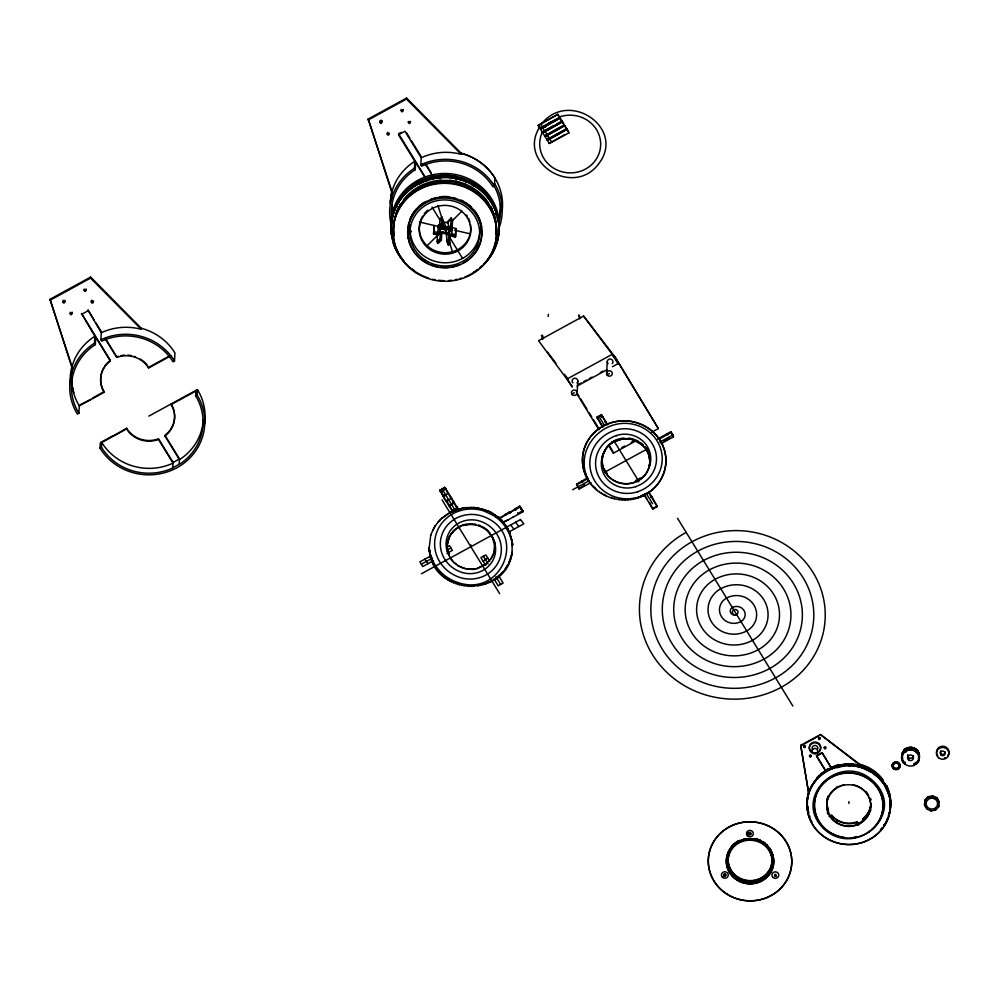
<?xml version="1.0" encoding="UTF-8"?>
<svg xmlns="http://www.w3.org/2000/svg" width="999" height="999" viewBox="0 0 999 999"><rect width="100%" height="100%" fill="white"/><g stroke="black" fill="none" stroke-linecap="round" stroke-linejoin="round"><path stroke-width="1.5" d="M890.534 801.76L890.059 798.064L890.309 808.391L890.346 807.654A41.746 39.51 3.3 0 0 830.132 769.455A41.746 39.51 3.3 0 0 825.748 837.749A41.746 39.51 3.3 0 0 890.421 807.567L889.672 812.062L890.171 808.878L890.134 809.615M649.825 462.462L649.313 456.406M902.621 757.979L901.585 757.841L902.634 755.119L901.797 754.457L902.909 754.482L902.796 753.508L904.207 752.572L904.27 749.812L905.106 749.113L905.519 751.435L905.256 749.125M918.293 754.72C917.931 747.914 918.543 756.705 919.068 756.118C918.593 756.668 920.004 757.979 918.581 758.179M451.186 176.623L451.198 175.637L444.642 175.237A16.059 15.21 3.4 0 0 443.893 175.262L439.51 175.474L439.797 178.559M540.009 128.434L538.174 125.275L557.917 114.286L559.752 117.832L540.009 128.434L538.161 125.474L557.917 114.286M540.471 129.033L560.227 118.032L540.471 129.033L542.32 132.193L562.062 121.591L560.227 118.032M542.32 132.193L544.73 131.069L542.894 128.097M542.432 126.723L540.584 124.351M542.782 132.78L562.537 121.791L542.782 132.78L544.617 135.951L564.373 125.337L562.537 121.791M544.617 135.951L563.049 125.487M545.092 136.538L564.835 125.549L545.092 136.538L546.928 139.698L566.67 129.096L564.835 125.549M546.928 139.698L566.683 128.509M547.052 134.228L545.192 131.856M547.39 140.297L567.145 129.296L547.39 140.297L549.238 143.456L568.98 132.855L567.145 129.296M549.238 143.456L564.984 134.453M551.66 141.733L549.812 139.361M649.862 460.801L649.75 463.436L649.837 462.275M917.045 749.962L916.87 752.734L917.819 753.82L917.956 751.023L914.322 748.114L913.76 750.549L911.45 749.949L911.388 747.364L909.852 747.464L909.352 749.962L909.165 747.439L907.766 747.764L907.342 750.474L907.017 748.026L907.179 750.411M447.215 544.43L447.177 545.167L449.675 535.988L447.639 541.52L447.152 548.101L448.851 555.244L452.897 561.513L451.024 559.165M390.122 203.297L391.983 190.697M79.346 405.244L78.884 413.261L77.398 414.073L76.773 413.049A56.244 53.234 3.3 0 1 70.567 377.959L71.728 373.114M450.199 504.87L449.313 505.544L448.651 504.47L452.335 510.477L453.221 509.802M204.445 424.513A56.219 53.222 3.3 0 0 197.427 389.573L195.954 390.384L195.642 395.866A54.508 51.598 3.3 0 1 180.807 463.399L170.966 468.781A54.508 51.598 3.3 0 1 101.511 447.34L100.025 448.151L100.35 442.657L113.312 435.564L113.274 436.213M100.025 448.151A56.219 53.222 3.3 0 0 176.91 467.744A56.219 53.222 3.3 0 0 197.115 395.055L197.427 389.573M916.87 752.734L916.22 749.25M71.965 376.723A54.508 51.598 3.3 0 0 78.958 405.332L79.308 405.894L104.121 392.32A25.762 24.388 3.3 0 1 110.065 361.176L110.352 360.352L81.518 313.411L94.868 336.251L93.581 337.075A56.231 53.222 3.3 0 0 72.14 366.109L71.841 367.207L50.012 299.288L90.634 277.085L141.284 328.259C155.07 331.88 167.507 340.746 174.95 352.959L174.488 360.976L173.014 361.788C166.309 350.799 155.419 342.57 143.194 338.661A54.508 51.598 3.3 0 0 104.158 340.085L101.748 341.146L100.874 339.735L101.274 332.729L87.937 309.902L94.281 320.229M71.428 374.213L71.891 366.196L50.012 299.288M101.274 332.729L103.796 331.631A56.231 53.222 3.3 0 1 141.221 329.27L90.572 278.097L90.634 277.085M90.809 399.338L80.619 404.545M78.884 413.261L78.534 412.699A54.508 51.598 3.3 0 1 72.178 378.733L72.727 376.086A54.508 51.598 3.3 0 1 94.256 345.342L95.33 344.667L94.468 343.256L94.868 336.251M95.33 344.667L95.754 337.287L110.315 360.989M104.121 392.32L104.158 391.67A25.762 24.388 3.3 0 1 104.033 367.282M101.511 447.34L101.786 442.495L126.611 428.921A25.762 24.388 3.3 0 0 158.204 439.548L158.242 438.898A25.762 24.388 3.3 0 1 126.636 428.284L113.287 435.939M170.817 355.856L148.614 367.994A25.762 24.388 3.3 0 0 117.02 357.367L106.256 339.722M126.611 428.921L126.636 428.284M141.221 329.27L141.284 328.259M148.614 367.994L148.651 367.345A25.762 24.388 3.3 0 0 147.939 366.258M203.284 419.543A54.508 51.598 3.3 0 1 181.094 458.553L179.458 459.615L164.91 435.926L165.197 435.089A25.762 24.388 3.3 0 0 174.5 413.598M164.91 435.926L165.16 435.739A25.762 24.388 3.3 0 0 171.104 404.595L171.141 403.946A25.762 24.388 3.3 0 1 174.313 412.337M172.765 467.969L173.077 462.487L158.529 438.786M179.183 464.46L179.495 458.966L165.759 436.588M460.626 153.159A56.219 53.222 3.3 0 1 463.461 153.946C476.336 157.904 487.824 166.483 494.892 177.997L494.43 186.014L492.944 186.838C486.251 175.836 475.362 167.607 463.124 163.711A54.508 51.598 3.3 0 0 424.1 165.122L421.678 166.184L420.816 164.773L421.216 157.767L404.932 131.256L398.514 134.765L414.81 161.289L413.524 162.113A56.231 53.222 3.3 0 0 392.07 191.146L391.77 192.258L368.206 119.018L406.543 98.064L461.226 153.297C475 156.918 487.45 165.784 494.892 177.997A56.219 53.222 3.3 0 1 502.272 210.19M391.371 199.251L391.833 191.246L368.206 119.018M393.556 210.252L393.656 208.504M397.377 206.556L395.879 206.106L395.966 204.47L397.989 200.799A16.059 15.21 3.5 0 1 398.364 200.187L405.02 191.708L406.106 192.407M398.826 208.042L398.888 206.993M421.216 157.767L423.738 156.668A56.231 53.222 3.3 0 1 461.163 154.308L406.481 99.076L406.543 98.064M403.996 200.125L404.058 199.076M391.983 219.917A54.508 51.598 3.3 0 1 392.12 203.771L392.657 201.124A54.508 51.598 3.3 0 1 414.185 170.379L415.272 169.705L414.398 168.294L414.81 161.289M415.272 169.705L415.696 162.325L414.61 163.012M419.205 182.417L419.23 181.918A53.084 50.25 3.3 0 1 422.302 180.432M433.778 226.136L433.703 227.397L434.19 225.474M447.714 227.335L438.461 225.187L437.662 234.815L433.603 233.866L433.941 226.049M433.603 233.866L434.303 225.724M426.948 245.916L440.322 232.63L439.148 227.385L440.397 231.368L441.82 232.655L441.396 240.047L437.987 243.506L437.1 241.608L437.525 234.228M437.662 234.815L437.749 231.431M440.946 181.206L441.009 180.157M442.22 217.632L443.131 220.542L442.707 227.934L441.396 229.308L439.635 224.65L439.972 218.744M440.397 231.368L439.972 238.761L440.859 240.647L441.396 240.047L439.972 238.761L437.1 241.608M440.996 225.499L440.821 228.446L442.707 227.934L441.508 224.138L441.945 216.746M440.771 235.052L442.744 231.918L447.003 232.904L448.888 232.392L448.451 239.772L449.65 243.569L448.339 244.955C444.917 237.675 448.351 229.033 443.519 221.778M437.949 205.494L443.057 221.803L447.315 222.789L447.39 221.541M449.85 181.331L449.912 180.282M429.145 548.513L429.195 547.789L429.308 549.487A42.895 40.597 3.3 0 0 457.717 582.467C503.321 598.488 528.833 530.457 481.056 515.796A31.456 29.77 3.3 0 0 440.384 542.37L440.347 543.406A31.456 29.77 3.3 0 0 440.559 547.564L440.709 548.588A31.456 29.77 3.3 0 0 443.731 557.479L444.243 558.391A31.456 29.77 3.3 0 0 460.439 571.89L461.476 572.265A25.737 24.363 3.3 0 0 495.392 546.116L495.242 545.167A25.737 24.363 3.3 0 0 493.069 538.811L492.657 538.049L494.53 545.566L493.706 553.021L494.08 551.598M429.932 554.532L429.383 550.112C432.542 596.428 506.805 598.488 512.175 552.172L512.125 552.909L512.05 541.346L512.524 545.054M429.495 552.085L429.533 551.348M429.695 553.309L429.732 552.572M431.006 534.902C428.421 538.786 440.172 516.333 432.879 530.094M447.764 244.093L447.939 241.134M448.663 231.256L450.162 237.525L448.663 231.256L451.673 228.259L451.336 236.076L455.407 237.025L456.106 228.883M430.219 555.744L430.257 555.007L433.866 565.047M430.532 556.955L430.581 556.218M430.894 558.141L430.944 557.417M431.293 559.328L431.343 558.591M449.65 243.569L450.074 236.189L449.275 233.654M447.315 222.789L451.111 219.018L451.186 217.77M452.185 226.611L451.648 227.223L450.761 225.324L451.186 217.944L448.314 220.791L448.301 229.645L448.776 230.07L452.185 226.611L452.697 219.131M431.73 560.501L431.78 559.765M432.217 561.663L432.255 560.926M432.729 562.812L432.767 562.075M452.048 227.934L451.336 236.076M433.279 563.936L433.329 563.199M451.198 175.637L455.781 176.348L456.106 179.583M434.503 566.146L434.54 565.409L440.746 574.125M439.223 520.941C434.39 526.061 442.944 517.082 440.097 519.83M453.071 512.3L439.697 490.534L444.667 487.287L445.479 488.598M435.851 568.269L435.901 567.532M455.656 230.682L455.407 237.025M448.276 493.156L443.568 496.803L440.821 491.158M436.588 569.305L436.638 568.568M461.163 154.308L461.226 153.297M437.35 570.317L437.4 569.58M438.149 571.303L438.199 570.579M448.076 513.661L441.92 518.256L451.473 511.625L463.848 507.742L449.2 512.824M438.986 572.277L439.023 571.54M443.568 496.803L441.508 492.257M439.847 573.214L439.897 572.477M458.329 510.127L444.667 487.287M441.67 575.012L441.708 574.275M447.49 499.862L446.578 501.086L445.816 500.462M442.619 575.874L442.657 575.137M465.671 185.327L465.721 184.278M448.151 493.568L445.504 488.049L445.442 489.148L440.759 492.257M443.593 576.71L443.643 575.973M444.605 577.509L444.642 576.773L445.641 578.284M447.152 548.101L447.19 547.365L448.901 554.507A25.737 24.363 3.3 0 1 446.953 549.737M447.34 543.706L447.377 542.969M447.602 542.257L447.639 541.52M447.29 549.562L447.34 548.826M447.964 540.821L448.002 540.084M447.54 551.023L447.577 550.287M448.426 539.423L448.464 538.686M447.877 552.459L447.927 551.723M448.976 538.049L449.026 537.325M451.211 498.538L451.273 497.44L450.299 498.002M446.69 579.02L446.74 578.284M448.314 553.871L448.364 553.134M449.013 555.581L448.901 554.507M447.777 579.732L447.814 578.995L450 581.043M450.374 535.439L451.248 533.466L449.637 536.725M452.36 509.927L452.297 511.026L452.247 510.327M448.876 580.407L448.926 579.67M452.11 533.016L454.22 530.094L451.198 534.203M451.273 497.44L454.008 503.096L449.338 506.193M453.109 531.893L453.146 531.156M451.148 581.655L451.198 580.918L452.36 581.493M454.183 530.831L455.357 529.108M456.98 507.929L457.043 506.818L459.065 510.127M456.281 564.385L453.958 562.425L458.828 566.233L464.535 568.556L457.517 565.446M456.531 528.921L457.829 527.347L455.319 529.845M453.496 582.767L453.546 582.042M455.919 583.753L455.956 583.016L457.192 583.441M459.115 527.322L460.539 525.911L457.792 528.084M458.391 584.577L458.441 583.841L459.652 584.939M460.489 526.648L463.411 524.825L461.95 525.324M471.678 507.417L465.134 507.742L476.91 507.679L488.174 511.076L486.975 510.576M462.2 585.539L462.237 584.802L464.822 585.252L464.785 585.988M466.371 524.837L467.944 523.876L467.907 524.612L463.361 525.561M463.486 585.789L463.524 585.052M466.046 568.906C481.843 568.756 474.775 570.429 464.547 568.369M487.537 202.722L487.599 201.673M467.907 524.612L469.455 524.487L469.493 523.751M488.636 198.564L489.423 197.515L491.783 201.036A16.059 15.21 3.2 0 1 492.157 201.648L495.392 208.179L496.503 213.049A54.033 51.149 3.3 0 0 489.335 199.151L489.423 197.515M467.382 586.288L467.432 585.551M469.455 524.487L471.004 524.463L471.041 523.726M472.989 507.28L485.764 509.927M468.693 586.388L468.731 585.651M470.854 546.74L470.954 544.905M492.832 538.424C489.635 531.143 481.206 524.837 472.552 524.525L472.589 523.788M470.005 586.438L470.042 585.701M491.87 210.065L491.933 209.016M474.1 524.687L474.138 523.951L475.674 524.213L475.624 524.95M471.316 586.45L471.353 585.714M472.627 586.425L472.664 585.689M473.938 586.363L473.976 585.626M478.621 525.749L478.658 525.012L480.107 525.549M487.5 563.024L476.823 568.706L485.152 564.934L491.308 558.229L490.484 559.465M477.834 585.926L479.17 584.977L479.12 585.714M481.481 526.91L481.518 526.173M482.842 527.622L482.879 526.885L486.65 529.495L490.659 534.69M480.407 585.451L480.444 584.715M484.153 528.409L484.203 527.672M482.942 584.827L482.979 584.09L481.718 584.415M486.6 530.232L486.65 529.495M484.19 584.452L484.228 583.716M487.724 531.256L487.774 530.519M491.683 512.624L489.373 511.438L498.076 517.145L492.794 513.449M485.427 584.04L486.688 582.867L486.638 583.603M488.786 532.342L488.823 531.605M489.76 533.491L489.797 532.754M491.471 535.951L491.508 535.214L493.094 538.261M489.035 582.604L489.085 581.868L487.887 582.38M509.003 532.23L511.8 540.859C509.378 530.219 502.322 520.879 493.044 515.247L493.069 514.685M492.182 537.25L492.232 536.525M490.209 582.055L491.408 580.731L491.358 581.468M492.644 538.236L492.632 537.4M493.256 554.433L492.045 557.13L493.718 552.847M492.495 580.844L492.532 580.107M494.692 579.495L496.84 577.297L496.79 578.034M495.754 578.783L495.791 578.046M500.449 517.994L499.725 517.145L499.662 518.244L505.082 514.76M504.333 523.351C492.919 509.478 514.06 535.963 505.082 524.55M498.788 576.435L502.497 572.177L502.46 572.914M499.75 575.599L499.8 574.862M500.686 574.725L500.724 573.988M504.882 514.872L509.602 511.75L510.327 512.599M501.585 573.838L501.623 573.101M503.296 571.965L503.334 571.228M506.331 528.084L505.756 526.635M504.108 570.991L507.679 565.047L507.642 565.784M504.882 569.992L504.92 569.255M508.404 529.732C506.543 526.098 511.263 535.826 509.465 532.192M508.354 519.755L504.483 521.328M505.619 568.968L505.669 568.244M507.992 530.869L508.528 531.268M506.331 567.932L506.368 567.195M499.912 518.119L509.54 512.849L509.602 511.75M509.54 512.849L514.997 509.328L515.721 510.177M507.005 566.87L507.042 566.133M508.241 564.685L511.963 553.396L511.925 554.133M508.803 563.573L508.841 562.837M509.328 562.437L509.365 561.7M509.815 561.288L509.852 560.551M510.264 560.127L510.302 559.39M512.849 517.295L513.086 517.157M510.676 558.953L510.714 558.216M511.051 557.754L511.088 557.017M511.376 556.555L511.413 555.819M512.412 543.444L512.462 544.243L511.988 540.359M511.663 555.357L511.713 554.62M512.337 543.006L512.187 541.583M512.562 544.505L512.537 545.479L512.35 542.819M509.79 512.724L514.76 509.465M514.722 510.014L515.034 508.778L519.68 506.218L522.914 511.788L502.972 522.689M518.031 514.46L517.707 512.849M518.281 514.323L518.344 513.224M519.68 506.218L522.914 511.788L520.117 506.518L520.367 507.629M548.226 316.496L548.351 314.285M577.147 392.732L577.834 380.956M590.996 482.542L579.17 489.011L576.61 484.228L586.6 478.359A11.763 11.139 3.3 0 0 586.9 479.308M579.17 489.011L576.61 484.228M584.153 461.7C584.777 444.318 598.126 429.021 614.747 424.662A37.175 35.19 3.3 0 1 660.401 447.889A37.175 35.19 3.3 0 1 637.674 491.72L637.662 491.908M584.265 467.008L584.165 461.513M585.102 472.265L584.265 466.82M579.208 488.461L584.677 485.052M586.65 477.385L585.526 472.814M586.7 476.648L587.15 478.446C598.314 499.675 628.408 506.443 648.039 493.031A41.746 39.51 3.3 0 0 659.44 439.51A41.746 39.51 3.3 0 0 603.408 426.049A41.746 39.51 3.3 0 0 587.112 478.396L585.114 472.077M588.448 480.656L587.187 477.709M589.934 482.829L588.486 479.92M591.57 484.915L591.608 484.178M602.522 427.085L597.015 417.045L601.448 414.622L605.769 421.64A11.751 11.126 3.3 0 0 604.77 421.928M593.344 486.9L593.381 486.163L597.277 490.509M595.242 488.761L595.292 488.024M606.967 424.662L601.448 414.622M599.425 492.12L599.462 491.383M606.593 373.501L607.267 361.725M603.471 453.833L603.508 453.096L603.071 454.058A25.737 24.363 3.3 0 0 602.047 457.092M601.673 493.593L601.71 492.857M604.17 469.692L604.233 468.718A11.726 11.101 3.3 0 0 606.83 472.939L606.768 473.913L604.17 469.692A11.726 11.101 3.3 0 0 606.768 473.913M604.02 494.93L604.058 494.193L606.455 496.128M605.394 473.101L605.469 471.803M572.227 386.313L538.548 340.721L583.628 316.046L615.097 357.068L658.341 428.596L651.523 432.317M612.125 441.658L612.075 442.632A11.726 11.101 3.3 0 1 616.508 440.209M644.642 447.302L637.549 441.396L629.957 438.873L620.928 439.011L613.586 441.945L622.452 438.748M612.487 366.708L617.944 363.723L617.994 362.887M614.36 430.656L614.373 430.469A31.444 29.77 3.3 0 1 654.632 448.601A31.444 29.77 3.3 0 1 635.739 486.613L635.726 486.8M636.513 440.534L613.324 453.209L613.374 452.197M611.538 498.039L611.575 497.302M614.934 441.233L624.013 438.586L630.219 439.085M616.308 435.764L616.321 435.576A25.737 24.363 3.3 0 1 643.069 441.258A25.737 24.363 3.3 0 1 649.425 466.508L648.9 467.557L649.75 463.249L649.7 463.936M614.16 498.763L614.198 498.026M619.53 499.7L619.58 498.963L627.759 499.113L627.709 499.85M624 438.773L625.337 438.536M622.252 499.925L622.302 499.188M625.324 438.723L626.885 438.561M624.987 499.975L625.024 499.238M629.957 438.873L628.421 438.661M642.27 444.692L631.468 439.173L637.25 441.271L642.544 445.104M630.431 499.562L630.469 498.826M633.116 499.113L633.154 498.376M635.826 481.318L635.888 480.344A11.726 11.101 3.3 0 0 640.334 477.909L640.272 478.883L635.826 481.318A11.726 11.101 3.3 0 0 640.272 478.883M635.764 498.489L635.801 497.752M637.949 481.943L638.049 480.094M638.361 497.714L638.398 496.978M644.755 494.73L639.61 497.002L648.051 492.844A41.746 39.51 3.3 0 0 659.452 439.335A41.746 39.51 3.3 0 0 603.421 425.874A41.746 39.51 3.3 0 0 587.125 478.209M643.631 446.178L645.329 448.189L644.38 447.028M640.896 496.765L640.933 496.028M643.356 495.666L645.292 493.918M646.44 449.55L646.965 450.686L645.579 448.489M649.6 457.854L649.812 460.502L648.925 454.97L645.591 448.314M646.191 494.155L646.228 493.419M648.776 454.557L649.175 456.156L648.451 453.558M648.888 467.744L648.925 467.008A23.839 22.565 3.3 0 0 649.874 461.238M649.5 457.405L649.188 455.969M649.45 502.422L652.834 509.003L657.28 506.58L651.535 496.153A11.763 11.139 3.3 0 1 650.699 496.74M650.686 497.165A11.763 11.139 3.3 0 0 651.51 496.578L651.535 496.153M658.341 428.596L615.097 357.068M657.554 438.986L670.953 431.668L673.488 436.863L661.163 443.593M664.185 441.009L669.73 437.974M673.488 436.863L670.953 431.668M807.529 808.004A41.746 39.51 3.3 0 1 808.516 792.619L800.711 745.341L820.454 734.54L859.527 764.185A41.746 39.51 3.3 0 1 881.905 778.333L883.191 780.631L881.867 778.883A41.746 39.51 3.3 0 0 859.49 764.735L820.454 734.54M807.766 808.715A42.895 40.597 3.3 0 1 807.304 806.193L807.392 798.701L809.427 790.259L809.015 791.433M807.691 810.014L807.267 805.581A42.895 40.597 3.3 0 0 807.791 808.166M807.342 807.554L807.267 805.581M807.492 808.79L807.379 806.817M808.216 812.449L808.266 811.725L808.541 813.661L807.941 811.238M814.797 780.569L810.876 786.987L819.005 775.649L816.395 778.421M831.755 768.993L822.052 752.597L816.52 755.619L825.436 770.142M822.889 772.527C817.057 776.698 827.347 769.417 823.938 771.603M828.321 769.105C817.632 773.276 849.824 760.202 831.842 767.257M829.095 816.695L831.73 815.259L831.393 817.219A22.015 20.842 3.3 0 1 828.496 812.499L828.109 809.015A22.015 20.842 3.3 0 1 827.309 798.251M843.131 764.447L837.999 765.409L845.753 764.023L853.608 764.223L852.297 764.272M844.455 764.123L850.998 763.998M848.85 803.458L848.963 801.61M862.537 766.196L854.907 764.385L864.972 767.282L863.76 766.82M856.43 823.676L857.679 823.226L857.579 824.887L857.13 821.727L856.093 822.102A22.015 20.842 3.3 0 1 832.442 816.071L831.73 815.259M857.779 824.325L860.576 823.064L859.19 823.913M868.543 768.718L866.183 767.607L875.074 773.051L869.679 769.517M878.021 775.361C872.139 769.929 885.539 782.891 879.832 777.347M883.104 781.068C880.619 777.746 886.95 786.688 884.515 783.341M889.547 796.528L883.765 783.341M884.914 785.701L884.365 784.24M886.962 787.574L885.813 785.326L889.46 794.817M883.665 824.949L883.628 825.686L885.002 823.576M886.001 787.574L884.952 785.152M886.975 789.497L886.026 787.025M885.688 821.765L885.638 822.502L886.238 821.403M887.849 791.458L887.012 788.935M886.85 819.542L886.8 820.279L887.324 819.143M888.611 793.456L890.022 798.613M889.26 795.504L889.472 794.63L890.184 798.488L889.984 797.252M889.048 814.472L889.085 813.735L888.673 815.659L889.422 812.537L889.385 813.273M889.922 810.838L889.959 810.102A41.746 39.51 3.3 0 0 887.399 787.274L886.45 785.326L887.362 787.836A41.746 39.51 3.3 0 1 889.859 810.664M890.621 802.697L890.571 803.433L890.559 801.21M890.534 802.197L890.584 801.46M901.585 757.841L901.797 754.457M917.856 760.551C914.859 770.766 898.089 765.858 902.646 753.383M901.885 759.939L902.297 752.709L903.521 751.585M902.022 760.014L902.559 752.372M902.247 760.951L902.384 757.017M902.384 755.469L902.759 751.748M902.397 761.001L902.472 757.904M902.759 754.532L902.909 751.485M902.909 754.482L903.059 751.448M903.246 753.633L903.958 750.786M903.408 753.608L903.695 750.586M903.158 762.549L903.308 760.376M903.346 762.799L903.458 760.776L903.508 762.824M904.207 752.572L904.27 749.812M905.144 751.148L904.557 752.072L904.432 749.812M904.557 752.072L904.669 750.049M904.719 752.072L904.857 749.3M904.944 751.872L905.106 749.113M904.894 764.335L905.007 762.312M905.519 751.435C906.617 741.533 906.443 758.716 906.18 748.551M905.057 764.322L905.169 762.299M905.768 751.26L906.018 748.513M906.393 750.898L907.017 748.026M906.667 750.761L906.73 748.151M907.342 750.474L907.816 748.201M907.629 750.361L907.766 747.764M909.177 749.55L908.191 750.074L908.066 747.664M908.191 750.074L908.303 748.051M908.328 750.162L908.441 748.139M908.628 750.087L908.853 747.489M909.352 749.962L909.165 747.439M909.764 749.812L909.952 747.352M910.401 749.899C910.039 745.354 910.126 749.962 911.45 749.949M910.713 749.899L910.963 747.452M910.963 749.375L911.076 747.352M911.275 749.387L911.388 747.364M911.75 749.999L912.062 747.564L914.172 748.176M911.887 749.899L912.187 747.477M912.474 750.137L912.499 747.539M912.774 750.212L912.899 748.189M912.924 750.137L913.136 747.801M913.161 749.762L913.273 747.739M913.473 750.436L913.573 747.826M913.76 750.549L914.035 748.463M914.06 750.199L914.322 748.114M915.159 748.663L914.697 750.998L914.609 748.251M914.697 750.998L914.822 748.975M914.097 765.546L914.073 763.461M914.859 750.961L914.972 748.938M914.385 765.421L914.56 763.261M916.071 749.262L915.571 751.56L915.309 748.626M915.321 751.385L915.571 748.788M915.571 751.56L915.846 749.512M916.133 752.01L916.47 749.437M916.358 752.21L916.645 750.187M916.021 764.472L915.971 762.424M916.258 764.285L916.383 762.249M917.132 752.359L917.257 750.187M917.494 752.784L917.619 750.761M917.656 753.783L917.769 750.786M917.582 762.974L917.894 760.701M918.131 754.657L918.381 751.673M918.605 754.595L918.593 753.159M918.73 756.568L918.868 752.634M917.769 762.724L918.556 761.201L918.618 753.571M918.556 761.201L919.092 753.558M918.83 760.863L919.23 753.633M919.08 760.152L919.53 755.731M939.247 801.435L938.735 806.73L935.638 810.002L931.093 810.913L926.847 809.115L924.5 805.294L925.012 799.999L928.108 796.74L932.654 795.828L936.912 797.627L939.197 802.359L936.912 797.627M924.962 800.923L928.108 796.74M931.093 810.913L931.155 809.989M936.85 798.538L932.604 796.74L932.654 795.828M935.638 810.002L935.688 809.078M938.735 806.73L938.785 805.818M494.093 207.73L494.23 205.557M390.197 201.686L391.833 191.246M925.012 799.999L924.55 804.382L926.897 808.191M84.153 289.136L85.265 290.509L86.351 289.148M93.606 301.161L92.47 302.235L91.321 301.149M382.217 121.379L381.081 122.465L379.932 121.379M401.198 109.49L402.31 110.852L403.409 109.49M410.664 121.503L409.528 122.577L408.379 121.503M724.05 874.05C730.169 874.275 720.741 879.432 724.862 873.65M748.651 833.803L748.713 833.129M751.023 833.803L750.699 834.577M919.317 759.115L919.317 754.582M649.475 465.397L649.712 463.748M429.158 548.189L430.644 535.914M917.956 751.023L918.231 751.635M649.15 466.833L649.487 465.209M905.756 748.663L905.469 749.387M494.98 209.915L495.392 208.179M437.999 226.998L438.461 225.187M437.574 234.378L438.037 232.58L433.966 231.631M455.794 230.494L456.281 228.571L450.911 227.322M403.633 194.743L405.02 191.708L404.932 193.344A54.033 51.149 3.3 0 0 395.879 206.106M71.891 366.196L70.317 375.474L70.392 383.828M902.035 753.433L901.672 758.903M649.163 466.658L648.738 468.256A23.839 22.577 3.3 0 1 618.781 482.754A23.839 22.577 3.3 0 1 603.296 454.295L605.956 448.801M918.531 751.935L918.718 752.572M394.568 210.577L395.104 209.028A53.084 50.25 3.3 0 1 396.391 206.006M918.006 754.395L917.819 753.82M809.415 790.434L810.888 786.812M888.261 816.832L887.374 818.406M448.726 176.386L449.125 175.424M70.242 312.225L71.241 313.848L72.215 312.225M91.359 300.874L91.883 300.212M389.398 133.391L387.724 134.053L387.475 132.343M748.701 833.503L749.287 832.429L750.511 832.429M748.775 833.528L748.726 832.567M818.681 737.824L819.43 739.048L820.167 737.824M776.41 875.836C775.449 871.253 772.976 877.984 776.161 876.023M603.821 452.734L605.157 450.062M603.483 453.658L603.046 454.62A25.737 24.363 3.3 0 0 608.566 480.531A25.737 24.363 3.3 0 0 635.739 486.613M648.925 467.008L649.45 465.959M605.169 449.538L603.309 454.12A23.839 22.577 3.3 0 0 618.793 482.567A23.839 22.577 3.3 0 0 648.738 468.069M605.918 449.026L606.83 447.577M439.635 224.65L440.197 225.512L441.508 224.138M447.14 241.159L448.451 239.772L446.578 240.297L448.339 244.955M491.308 558.416L492.057 556.942M492.032 253.808L492.619 252.809M400.262 204.146L399.637 205.207M398.876 201.536L397.053 204.995A53.971 51.086 3.3 0 0 397.565 252.672M397.352 204.445L398.851 201.948M606.793 447.814L607.804 446.428M435.352 525.924L437.587 522.677M400.711 198.501L401.473 197.465M409.865 233.391L411.476 231.194M607.742 446.678L608.841 445.342M63.212 300.262C61.551 302.535 66.521 302.535 64.823 300.262M380.082 120.842L380.781 120.33M804.008 745.754L804.62 747.14L805.219 745.754M809.64 755.306C812.087 753.596 810.801 758.366 809.527 755.719M748.813 833.216C752.771 830.881 749.774 837.899 748.676 833.441M882.105 827.696L880.456 829.62M608.778 445.591L609.889 444.38M448.776 230.07L449.313 229.47L447.889 228.184L450.761 225.324M904.12 750.773L904.045 750.024M583.578 316.109L615.034 358.079L612.187 354.345L567.157 378.958L572.202 387.175M440.397 224.45L438.386 226.448L419.405 222.04M451.873 221.154L462 211.089M440.846 233.803L442.744 231.918M448.301 229.645L451.173 226.785M448.539 229.857L451.411 226.998M437.512 243.069L440.384 240.222M437.749 243.294L440.621 240.434M448.588 232.505L451.598 229.52M440.996 519.118L441.933 518.069M818.993 775.836L820.891 773.938M611.051 443.618L614.947 441.046M495.754 212.15L496.603 211.413M497.852 576.51L498.838 575.699M609.952 444.493L613.598 441.77M862.624 819.255L863.473 818.593A22.015 20.842 3.3 0 0 870.853 804.295M443.544 495.566L444.443 494.892M444.405 495.442C442.008 496.078 446.053 502.659 447.465 500.412M110.352 360.352L110.102 360.527A25.762 24.388 3.3 0 0 104.733 366.196M446.453 501.498L451.123 498.401M452.222 510.889L456.893 507.779M483.066 561.151L487.737 558.054M494.605 579.919L499.263 576.823M179.495 458.966L173.077 462.487M94.468 343.256L93.182 344.068A56.244 53.234 3.3 0 0 71.716 373.114M414.398 168.294L413.111 169.106A56.244 53.234 3.3 0 0 391.658 198.152L390.509 202.997A56.244 53.234 3.3 0 0 390.684 222.402M493.643 579.457L494.73 578.771M824.987 771.066L826.086 770.192M443.568 489.21L444.53 488.611M447.24 493.019L448.214 492.457M453.034 502.46L454.008 501.898M453.009 503.009L453.983 502.447L457.005 507.367M195.642 395.866L197.115 395.055M514.972 509.877L520.079 507.067M197.39 390.209L171.104 404.595M368.144 120.03L406.481 99.076M49.95 300.299L90.572 278.097M401.136 132.355L398.576 133.754L425.437 177.485M81.456 314.423L87.875 310.914M543.768 125.986L559.765 117.245M546.078 129.745L554.07 125.375M556.743 123.913L562.075 121.004M92.807 397.889L104.158 391.67M149.912 366.658L169.643 355.869M148.888 416.108L195.954 390.384M578.421 384.528L581.156 383.042M583.878 381.543L586.613 380.057M589.335 378.559L592.07 377.073M600.249 372.59L602.984 371.104M577.01 386.113L607.03 369.692M571.828 394.081L574.288 392.732M606.98 374.85L609.452 373.501M439.697 490.534L444.642 487.837M596.952 418.019L601.398 415.596M621.89 447.54L624.562 446.078M631.231 442.432L633.89 440.971M430.644 555.981L419.88 561.863L422.752 566.558L433.529 560.664M446.803 547.14L449.5 545.666L452.385 550.362L446.99 553.309M421.316 564.21L432.092 558.316M446.903 550.224L450.936 548.014M519.505 512.587L522.976 510.676M658.578 439.373L670.891 432.642M576.585 484.79L588.411 478.321M572.677 489.735L589.098 480.756M605.519 471.778L646.341 449.463M659.864 442.058L673.401 434.665M421.478 573.738L520.217 519.742M508.978 531.943L523.788 523.838L520.491 519.405M652.871 508.454L657.317 506.031M800.674 745.891L820.429 735.089M822.015 753.146L816.483 756.168L825.411 770.704M827.472 811.101L828.471 810.551L828.071 809.577A22.015 20.842 3.3 0 1 827.272 798.8M827.372 812.761L828.371 812.212M830.693 816.358L831.705 815.808L832.404 816.62A22.015 20.842 3.3 0 0 856.056 822.652L857.092 822.277L858.628 824.787M643.368 495.492L646.203 493.968M509.827 512.162L510.289 513.149M494.605 214.448L495.229 214.148M736.638 614.522L735.801 614.822A2.86 2.71 3.3 0 1 732.392 611.6A2.86 2.71 3.3 0 1 736.862 609.989A2.86 2.71 3.3 0 1 736.638 614.522L735.651 614.909A4.283 4.058 3.3 0 1 732.304 607.479A8.579 8.117 3.3 0 1 744.043 610.464A8.579 8.117 3.3 0 1 740.958 621.553A14.298 13.536 3.3 0 1 721.403 616.57A14.298 13.536 3.3 0 1 726.548 598.089A20.017 18.944 3.3 0 1 753.92 605.069A20.017 18.944 3.3 0 1 746.728 630.943A25.737 24.363 3.3 0 1 711.538 621.977A25.737 24.363 3.3 0 1 720.779 588.711A31.444 29.77 3.3 0 1 763.785 599.662A31.444 29.77 3.3 0 1 752.484 640.322A37.163 35.19 3.3 0 1 701.66 627.372A37.163 35.19 3.3 0 1 715.022 579.32A42.882 40.597 3.3 0 1 773.663 594.268A42.882 40.597 3.3 0 1 758.253 649.712A48.601 46.016 3.3 0 1 691.783 632.779A48.601 46.016 3.3 0 1 709.253 569.942A54.321 51.424 3.3 0 1 783.541 588.873A54.321 51.424 3.3 0 1 764.01 659.103A60.04 56.831 3.3 0 1 681.905 638.174A60.04 56.831 3.3 0 1 703.483 560.551A65.759 62.25 3.3 0 1 793.418 583.466A65.759 62.25 3.3 0 1 769.779 668.481A71.478 67.657 3.3 0 1 672.04 643.581A71.478 67.657 3.3 0 1 697.727 551.161A77.198 73.077 3.3 0 1 803.283 578.071A77.198 73.077 3.3 0 1 775.549 677.871A82.917 78.484 3.3 0 1 662.162 648.975A82.917 78.484 3.3 0 1 691.957 541.783A88.624 83.904 3.3 0 1 813.161 572.664A88.624 83.904 3.3 0 1 781.305 687.25A94.343 89.311 3.3 0 1 652.285 654.37A94.343 89.311 3.3 0 1 686.188 532.392M642.257 495.304L644.792 494.168M420.816 164.773L423.326 163.661M100.874 339.735L103.397 338.624A56.244 53.234 3.3 0 1 140.822 336.263L141.433 336.426A56.244 53.234 3.3 0 1 173.626 359.59L174.488 360.976M116.771 356.843L117.058 356.718A25.762 24.388 3.3 0 1 118.332 356.293M616.321 435.576L614.397 436.288A31.456 29.77 3.3 0 0 597.777 474.5A31.456 29.77 3.3 0 0 637.674 491.72M857.005 823.938L857.304 823.825A22.015 20.842 3.3 0 0 862.274 821.116L863.511 818.044A22.015 20.842 3.3 0 0 870.891 803.745M402.672 194.305L404.483 193.769M439.822 218.431L441.833 217.882M836.737 765.746L838.011 765.222M464.897 524.413L466.408 524.1M475.299 569.018L476.835 568.518M928.059 797.652L932.604 796.74M463.836 507.917L465.147 507.554M476.585 585.377L477.884 585.189M541.97 124.088L541.246 124.288M441.183 177.285L446.753 177.21A53.971 51.086 3.3 0 1 491.72 202.872M441.158 177.697L446.728 177.622A53.971 51.086 3.3 0 1 491.695 203.284L491.983 203.734A53.971 51.086 3.3 0 1 492.582 253.222L492.007 254.221A53.971 51.086 3.3 0 1 482.18 266.034M626.873 438.736L628.408 438.848M471.004 524.463L472.552 524.525M724.874 875.986L723.8 875.399M853.608 764.223L854.894 764.572M630.219 438.898L631.468 439.348M454.52 230.195L470.579 233.928M455.769 234.79L451.71 233.841L451.248 235.652L455.482 236.726M442.669 233.167L446.928 234.166M451.498 235.477L455.556 236.426M433.753 233.267L437.824 234.216M433.516 233.441L437.749 234.515M381.368 120.33L382.068 120.842M749.675 833.091L748.925 832.542M749.637 833.69L748.888 833.154M749.587 834.565L748.713 833.74M864.984 767.107L866.183 767.794M865.146 768.356L866.17 768.805M488.186 510.901L489.36 511.625M914.21 750.137L914.435 750.848M867.169 769.28L868.168 769.767M869.155 770.291L870.117 770.828M539.972 126.711C516.233 162.5 574.163 198.551 599.2 163.112C625.262 128.371 569.68 89.548 541.908 123.439M493.044 515.247L483.978 511.013A37.163 35.19 3.3 0 0 434.827 547.677L434.977 548.776A37.163 35.19 3.3 0 0 459.602 577.36A31.444 29.77 3.3 0 0 501.136 545.929L500.974 544.892A31.444 29.77 3.3 0 0 481.256 521.59L480.219 521.228A25.737 24.363 3.3 0 0 446.241 546.94L446.366 547.789A25.737 24.363 3.3 0 0 448.838 555.057L449.026 555.394M400.512 198.801L399.625 198.264L400.099 199.4M871.977 772.539L861.975 767.731A37.163 35.19 3.3 0 0 854.02 765.971M872.901 773.151L878.833 778.059L883.728 783.89M495.829 516.533L496.715 517.195M875.087 772.876L876.086 773.863M448.613 505.019L449.313 505.544L446.603 500.536M498.089 516.958L500.936 519.73M876.435 775.274L878.071 776.747M451.111 219.018L452.634 220.392M642.557 444.93L643.356 445.916M452.897 561.338L453.946 562.599M879.632 778.283L881.106 779.907M501.623 521.578L502.372 522.377M865.971 791.645L866.183 791.895A22.015 20.842 3.3 0 1 868.481 795.366M515.034 508.778L515.759 509.627M505.119 514.21L505.831 515.059M881.53 779.07L882.317 780.244M503.796 524.025L504.47 524.875M547.464 352.11L555.943 363.199M564.423 374.3L568.181 379.22M882.479 781.593L883.128 782.454M515.559 522.102L518.856 526.548M510.614 524.8L513.923 529.245M429.745 556.468L432.23 559.79M424.812 559.165L428.109 563.611M521.053 508.503L523.001 511.201L520.117 506.518M402.31 194.73L402.934 195.579M557.917 114.873L559.752 117.832M560.214 118.619L562.062 121.591M562.524 122.377L564.373 125.337M564.835 126.136L566.67 129.096M567.132 129.882L568.98 132.855M547.514 135.015L549.35 138.574L547.502 135.614M398.114 251.848L397.727 251.199M494.43 186.014L493.568 184.628A56.244 53.234 3.3 0 0 461.376 161.463L460.764 161.314A56.244 53.234 3.3 0 0 423.326 163.649M612.187 354.345L617.944 363.723M822.052 752.597L831.78 768.443M677.547 518.319L792.844 706.031M857.13 821.727L858.665 824.237M605.769 421.64L607.642 424.7M648.875 492.282L651.51 496.578M648.376 492.07L657.28 506.58M598.95 416.446L604.532 425.524M614.098 441.096L638.898 481.493M646.128 493.256L652.559 503.733M597.015 417.045L601.161 424.275M601.186 423.851L603.059 426.898M644.904 495.492L646.915 498.763M644.23 495.005L652.834 509.003M577.285 393.444L578.896 396.054M580.494 398.663L586.913 409.103M589.323 413.024L591.72 416.945M593.331 419.555L598.139 427.385M609.365 445.666L612.574 450.886M576.423 393.156L598.888 429.707M608.503 445.379L613.324 453.209M406.618 132.892L409.877 138.199M411.513 140.859L421.291 156.768M426.198 164.76L431.044 172.665M425.337 164.073L432.629 175.936M415.696 162.325L425.399 178.134M432.018 207.08L440.197 220.379M441.808 223.002L445.067 228.309M444.98 229.77L462.562 258.404M398.913 254.583L397.515 252.26A53.971 51.086 3.3 0 1 393.394 242.62M448.189 493.019L451.248 497.989M489.772 561.326L485.851 554.932L480.906 557.629L485.626 565.309M498.426 575.412L503.134 583.079L498.201 585.789L494.268 579.383M442.17 489.185L455.532 510.951M483.379 556.281L488.099 563.96M495.954 576.76L500.674 584.44M439.735 489.985L440.784 491.708M442.02 499.812L499.675 593.668M95.867 322.814L101.423 331.855M105.407 339.036L116.733 357.48M158.491 439.435L173.039 463.124L171.254 463.936A54.508 51.598 3.3 0 1 101.786 442.495M491.708 202.834L492.007 203.321A53.971 51.086 3.3 0 1 495.754 246.216M506.943 528.446L507.492 529.37M397.49 252.672L400.412 257.255A54.096 51.211 3.3 0 0 403.846 261.576M885.189 784.24L885.813 785.514M507.192 527.522L507.804 528.808M811.288 820.641L811.875 821.765M647.202 450.849L647.664 451.998M810.214 818.368L810.726 819.517M648.276 453.171L648.763 454.732M395.005 245.866L394.73 245.205M887.874 790.908L888.273 791.907M809.34 815.309L809.777 816.483M809.302 816.046L809.739 817.219M509.952 533.166L512.175 541.77M447.04 175.3L447.39 176.299L447.152 175.3M449.026 240.834L452.472 251.848M447.777 240.984L448.963 244.78M447.452 241.071L448.651 244.867M440.821 225.337L442.02 229.133M440.509 225.424L441.708 229.221M440.197 225.512L441.396 229.308M580.494 318.319L578.883 314.935L579.507 318.856M455.781 176.348L456.356 179.545M439.51 175.474L440.022 178.446M511.825 540.309L512.025 541.895M800.711 745.341L808.553 792.057A41.746 39.51 3.3 0 0 807.567 807.454M807.542 808.054L807.741 809.277M723.638 874.812L723.738 875.461M890.196 798.301L890.534 802.047M429.333 550.849L429.195 547.789M649.825 460.327L649.85 460.989M807.192 804.495L807.217 806.318M120.929 355.644A25.762 24.388 3.3 0 1 124.937 355.144M127.635 355.144A25.762 24.388 3.3 0 1 131.643 355.656M134.253 356.318A25.762 24.388 3.3 0 1 135.527 356.743M140.335 359.066A25.762 24.388 3.3 0 1 147.178 365.197M73.839 392.782A54.508 51.598 3.3 0 1 72.627 387.5M812.849 752.434A5.719 5.407 3.3 0 1 810.314 744.317A5.719 5.407 3.3 0 1 819.217 743.78A5.719 5.407 3.3 0 1 817.894 752.122M815.796 752.796A5.719 5.407 3.3 0 1 814.297 752.796M812.711 749.812A2.86 2.71 3.3 0 1 814.397 745.516A2.86 2.71 3.3 0 1 817.744 748.875M481.78 509.79A37.163 35.19 3.3 0 1 482.892 510.114M432.13 558.778A42.895 40.597 3.3 0 1 431.643 557.592M431.193 556.381A42.895 40.597 3.3 0 1 430.781 555.169M430.082 552.697A42.895 40.597 3.3 0 1 429.333 548.938M493.518 539.123A25.737 24.363 3.3 0 1 493.906 540.009M494.567 541.82A25.737 24.363 3.3 0 1 495.079 543.681M639.61 496.815A37.163 35.19 3.3 0 1 592.045 475.387A37.163 35.19 3.3 0 1 614.373 430.469M605.956 448.289A23.839 22.565 3.3 0 1 613.623 441.208M614.972 440.497A23.839 22.565 3.3 0 1 619.268 438.873M620.766 438.511A23.839 22.565 3.3 0 1 623.826 438.074M628.458 438.111A23.839 22.565 3.3 0 1 631.505 438.611M633.004 439.011A23.839 22.565 3.3 0 1 634.465 439.485M635.888 440.059A23.839 22.565 3.3 0 1 638.623 441.458M639.909 442.282A23.839 22.565 3.3 0 1 643.393 445.192M645.366 447.452A23.839 22.565 3.3 0 1 647.702 451.261M648.301 452.609A23.839 22.565 3.3 0 1 649.862 459.765M584.652 485.477A11.751 11.126 3.3 0 1 584.015 484.69M582.592 482.067A11.751 11.126 3.3 0 1 582.28 481.131M582.617 481.655A11.751 11.126 3.3 0 1 582.305 480.706M559.128 117.07A30.482 28.846 3.3 0 1 600.511 141.359A30.482 28.846 3.3 0 1 564.934 172.427A30.482 28.846 3.3 0 1 542.682 131.431M545.079 127.522A30.482 28.846 3.3 0 1 546.216 126.074M546.815 125.375A30.482 28.846 3.3 0 1 550.162 122.153M644.892 446.865A11.726 11.101 3.3 0 1 645.566 447.614M646.166 448.414A11.726 11.101 3.3 0 1 646.69 449.263M647.127 450.162A11.726 11.101 3.3 0 1 647.489 451.086L647.514 450.537A11.726 11.101 3.3 0 0 647.152 449.612M646.191 447.864A11.726 11.101 3.3 0 1 646.715 448.713M661.813 436.663A11.751 11.126 3.3 0 1 662.449 437.45M667.407 434.016A11.776 11.151 3.3 0 1 668.031 434.802M667.432 433.591A11.776 11.151 3.3 0 1 668.056 434.378M601.51 417.058A11.776 11.151 3.3 0 1 602.497 416.783M601.523 416.633A11.776 11.151 3.3 0 1 602.522 416.371M936.525 752.921A6.294 5.957 3.3 0 1 944.355 746.403A6.294 5.957 3.3 0 1 947.764 755.781M945.191 757.654A6.294 5.957 3.3 0 1 944.417 757.904M937.786 755.768A6.294 5.957 3.3 0 1 936.7 753.683M945.141 751.86A2.398 2.273 3.3 0 1 942.769 754.432A2.398 2.273 3.3 0 1 940.384 751.847M940.534 751.285A2.398 2.273 3.3 0 1 940.846 750.761M770.416 851.81A22.015 20.842 3.3 0 1 750.948 880.594A22.015 20.842 3.3 0 1 729.245 853.034M729.745 851.76A22.015 20.842 3.3 0 1 730.331 850.511M731.006 849.312A22.015 20.842 3.3 0 1 731.755 848.151M769.13 849.362A22.015 20.842 3.3 0 1 769.817 850.574M772.04 854.22A22.727 21.516 3.3 0 1 767.282 873.975M766.27 874.999A22.727 21.516 3.3 0 1 762.836 877.671M761.575 878.421A22.727 21.516 3.3 0 1 758.915 879.657M757.529 880.144A22.727 21.516 3.3 0 1 756.106 880.556M744.342 880.544A22.727 21.516 3.3 0 1 742.919 880.131M741.52 879.632A22.727 21.516 3.3 0 1 740.172 879.045M737.587 877.634A22.727 21.516 3.3 0 1 735.214 875.923M732.155 872.839A22.727 21.516 3.3 0 1 730.494 870.491M729.782 869.255A22.727 21.516 3.3 0 1 729.695 850.211M730.381 848.975A22.727 21.516 3.3 0 1 739.972 840.446M744.13 838.96A22.727 21.516 3.3 0 1 745.579 838.648A23.164 21.928 3.3 0 0 743.993 838.935M754.445 838.661A22.727 21.516 3.3 0 1 757.317 839.397A23.164 21.928 3.3 0 0 754.507 838.636M758.716 839.897A22.727 21.516 3.3 0 1 761.388 841.146M762.649 841.882A22.727 21.516 3.3 0 1 771.603 852.871M768.343 848.576A22.015 20.842 3.3 0 1 762.811 877.222A22.015 20.842 3.3 0 1 732.417 872.427A22.015 20.842 3.3 0 1 736.613 843.568M738.998 842.057A22.015 20.842 3.3 0 1 740.271 841.42M744.305 839.984A22.015 20.842 3.3 0 1 745.704 839.684M759.74 841.445A22.015 20.842 3.3 0 1 761.013 842.095M764.535 844.48A22.015 20.842 3.3 0 1 767.494 847.464M769.292 847.976A23.164 21.928 3.3 0 1 756.193 881.318M754.72 881.642A23.164 21.928 3.3 0 1 745.691 881.63M744.218 881.305A23.164 21.928 3.3 0 1 739.959 879.782M738.623 879.108A23.164 21.928 3.3 0 1 735.913 842.719M737.137 841.882A23.164 21.928 3.3 0 1 739.76 840.446M758.853 839.884A23.164 21.928 3.3 0 1 761.575 841.158M762.874 841.92A23.164 21.928 3.3 0 1 765.284 843.668M766.395 844.642A23.164 21.928 3.3 0 1 768.406 846.802M772.452 854.12A23.164 21.928 3.3 0 1 773.089 862.661M772.851 864.073A23.164 21.928 3.3 0 1 763.074 878.009M761.787 878.77A23.164 21.928 3.3 0 1 759.078 880.032M757.667 880.531A23.164 21.928 3.3 0 1 756.218 880.943M751.748 881.642A23.164 21.928 3.3 0 1 748.713 881.642M744.23 880.931A23.164 21.928 3.3 0 1 742.781 880.519M741.358 880.007A23.164 21.928 3.3 0 1 739.984 879.407M736.113 877.134A23.164 21.928 3.3 0 1 727.384 855.456M727.722 854.058A23.164 21.928 3.3 0 1 729.307 850.037M730.806 847.552A23.164 21.928 3.3 0 1 735.938 842.344M737.162 841.508A23.164 21.928 3.3 0 1 738.448 840.758M756.006 838.586A23.164 21.928 3.3 0 1 757.454 839.01M758.878 839.51A23.164 21.928 3.3 0 1 760.264 840.109M762.886 841.545A23.164 21.928 3.3 0 1 765.296 843.293M766.408 844.28A23.164 21.928 3.3 0 1 767.457 845.329M769.305 847.602A23.164 21.928 3.3 0 1 771.465 851.398M808.753 812.424A42.895 40.597 3.3 0 1 808.378 811.2M836.8 767.856A37.163 35.19 3.3 0 1 839.01 767.157M840.134 766.857A37.163 35.19 3.3 0 1 843.556 766.171M848.201 765.734A37.163 35.19 3.3 0 1 850.536 765.721M889.247 813.186A41.746 39.51 3.3 0 1 888.461 815.659M827.597 797.477A22.015 20.842 3.3 0 1 828.009 796.166M870.454 798.863A22.015 20.842 3.3 0 1 870.691 800.211M889.285 812.637A41.746 39.51 3.3 0 1 888.498 815.109M870.479 798.313A22.015 20.842 3.3 0 1 870.728 799.662M844.442 837.399A34.303 32.48 3.3 0 1 816.72 793.381A34.303 32.48 3.3 0 1 868.293 778.621A34.303 32.48 3.3 0 1 871.49 829.657M869.767 831.006A34.303 32.48 3.3 0 1 867.944 832.242M857.791 836.588A34.303 32.48 3.3 0 1 853.396 837.412M870.703 803.87A22.015 20.842 3.3 0 1 845.266 825.761A22.015 20.842 3.3 0 1 828.371 797.19M828.958 795.953A22.015 20.842 3.3 0 1 840.234 785.926M841.57 785.451A22.015 20.842 3.3 0 1 844.355 784.752M852.946 784.764A22.015 20.842 3.3 0 1 868.443 796.003M869.043 797.252A22.015 20.842 3.3 0 1 870.554 802.509M836.475 787.212A22.015 20.842 3.3 0 1 837.686 786.488M859.128 824.237A23.164 21.928 3.3 0 1 857.754 824.824M828.071 814.222A23.164 21.928 3.3 0 1 827.434 812.911M870.841 809.977A23.164 21.928 3.3 0 1 870.316 811.325M868.993 813.898A23.164 21.928 3.3 0 1 868.193 815.109M837.399 821.877A23.164 21.928 3.3 0 1 836.113 821.116M913.586 755.781A2.972 2.81 3.3 0 1 910.077 758.166A2.972 2.81 3.3 0 1 907.766 754.67M908.94 758.853A4.57 4.333 3.3 0 1 908.403 758.603M747.926 834.515A2.285 2.16 3.3 0 1 747.702 833.99M748.288 834.777A3.434 3.247 3.3 0 1 747.577 834.265M749.987 834.315A2.285 2.16 3.3 0 1 747.776 832.704M419.105 184.166A51.449 48.701 3.3 0 1 423.763 181.893M426.186 180.931A51.449 48.701 3.3 0 1 428.658 180.082M431.168 179.358A51.449 48.701 3.3 0 1 433.703 178.759M436.288 178.272A51.449 48.701 3.3 0 1 438.886 177.922M459.702 179.67A51.449 48.701 3.3 0 1 462.212 180.444M464.672 181.343A51.449 48.701 3.3 0 1 467.07 182.355M471.715 184.74A51.449 48.701 3.3 0 1 473.926 186.089M396.303 212.537A51.424 48.676 3.3 0 1 398.226 207.917M490.971 206.681A51.424 48.676 3.3 0 1 492.095 208.941M493.968 213.599A51.424 48.676 3.3 0 1 494.705 215.996M403.858 261.164A54.096 51.211 3.3 0 1 400.412 256.855M494.742 248.639A53.971 51.086 3.3 0 1 484.19 263.761M392.083 237.537A53.971 51.086 3.3 0 1 397.14 204.583M398.938 201.561A53.971 51.086 3.3 0 1 441.208 177.322M414.373 270.642A54.096 51.211 3.3 0 1 412.075 269.043M473.526 272.302A53.971 51.086 3.3 0 0 475.899 270.841A53.709 50.837 3.3 0 0 478.209 269.268A51.723 48.963 3.3 0 1 464.885 276.948M398.913 201.973A53.971 51.086 3.3 0 1 441.183 177.735M482.18 266.059A53.709 50.837 3.3 0 1 480.232 267.72M394.031 236.101A51.436 48.689 3.3 0 1 398.139 209.378L405.032 198.863A51.436 48.689 3.3 0 1 438.686 181.406L451.798 181.543A51.436 48.689 3.3 0 1 464.46 184.815L466.87 185.839A51.436 48.689 3.3 0 1 486.838 201.736L492.032 210.402A51.436 48.689 3.3 0 1 496.166 234.74M470.479 224.525A25.762 24.388 3.3 0 1 444.518 252.697A25.762 24.388 3.3 0 1 419.842 223.202M420.142 221.965A25.762 24.388 3.3 0 1 420.529 220.742M420.966 219.53A25.762 24.388 3.3 0 1 421.478 218.356M422.053 217.208A25.762 24.388 3.3 0 1 422.689 216.084M424.15 213.948A25.762 24.388 3.3 0 1 427.734 210.152M466.595 215.06A25.762 24.388 3.3 0 1 467.307 216.146M468.543 218.419A25.762 24.388 3.3 0 1 469.068 219.605M469.518 220.804A25.762 24.388 3.3 0 1 469.917 222.028M394.093 235.052A51.436 48.689 3.3 0 1 398.201 208.329L405.094 197.814A51.436 48.689 3.3 0 1 438.748 180.344L451.86 180.494A51.436 48.689 3.3 0 1 464.523 183.766L466.933 184.778A51.436 48.689 3.3 0 1 486.9 200.674L492.095 209.353A51.436 48.689 3.3 0 1 496.228 233.691M612.612 363.087A2.86 2.71 3.3 0 1 612.162 363.648M608.116 363.648A2.86 2.71 3.3 0 1 609.378 359.116A2.86 2.71 3.3 0 1 612.887 362.437M572.964 382.867A2.86 2.71 3.3 0 1 572.939 379.046A2.86 2.71 3.3 0 1 576.985 379.046A2.86 2.71 3.3 0 1 576.997 382.879M439.348 177.173A54.033 51.149 3.3 0 1 455.619 178.047M400.537 257.23A54.033 51.149 3.3 0 1 393.319 243.344M498.888 230.769A54.146 51.261 3.3 0 1 497.927 236.239M392.182 235.339A54.146 51.261 3.3 0 1 391.246 229.857M390.984 226.536A54.146 51.261 3.3 0 1 393.107 210.09L394.205 206.93A54.146 51.261 3.3 0 1 456.855 174.775A54.146 51.261 3.3 0 1 499.013 229.67M496.94 241.209A54.146 51.261 3.3 0 0 461.85 177.872A54.146 51.261 3.3 0 0 394.106 208.679L393.007 211.838A54.146 51.261 3.3 0 0 392.083 237.088M496.603 242.27A54.146 51.261 3.3 0 1 495.854 244.368M392.944 240.322A54.146 51.261 3.3 0 1 392.345 238.174M405.769 191.92A53.084 50.25 3.3 0 1 413.436 185.414M414.373 184.778A53.084 50.25 3.3 0 1 416.271 183.579M423.339 179.995A53.084 50.25 3.3 0 1 425.462 179.158M428.708 178.072A53.084 50.25 3.3 0 1 432.018 177.185M433.129 176.935A53.084 50.25 3.3 0 1 435.389 176.511M459.29 177.672A53.084 50.25 3.3 0 1 462.587 178.671M468.918 181.269A53.084 50.25 3.3 0 1 471.953 182.854M472.939 183.416A53.084 50.25 3.3 0 1 476.735 185.889M478.546 187.238A53.084 50.25 3.3 0 1 481.98 190.16M391.933 224.987A53.084 50.25 3.3 0 1 392.12 221.728M392.545 218.481A53.084 50.25 3.3 0 1 393.181 215.285M393.444 214.223A53.084 50.25 3.3 0 1 394.031 212.125M405.744 192.432A53.084 50.25 3.3 0 1 438.761 176.548M455.919 177.385A53.084 50.25 3.3 0 1 488.623 198.164M496.016 212.987A53.084 50.25 3.3 0 1 496.59 215.097M497.077 217.22A53.084 50.25 3.3 0 1 497.465 219.368M451.823 228.421A25.762 24.388 3.3 0 1 442.432 228.634M441.108 228.409A25.762 24.388 3.3 0 1 438.499 227.735M451.785 229.058A25.762 24.388 3.3 0 1 438.461 228.384M494.567 183.491A56.219 53.222 3.3 0 1 499.575 226.561M500.499 203.721A54.233 51.349 3.3 0 1 498.439 219.655M500.799 205.282A54.508 51.598 3.3 0 1 498.214 221.216M392.42 212.55A54.508 51.598 3.3 0 1 391.82 204.47M500.212 212.7A54.508 51.598 3.3 0 1 498.251 220.579M392.557 212.537A54.508 51.598 3.3 0 1 392.17 209.865M494.468 186.688A54.508 51.598 3.3 0 1 499.388 220.854M479.27 245.18A37.163 35.177 3.3 0 1 477.135 249.313M408.454 238.486A37.163 35.177 3.3 0 1 408.054 236.214M407.779 229.32A37.163 35.177 3.3 0 1 408.004 227.023M408.391 224.75A37.163 35.177 3.3 0 1 408.928 222.515M409.627 220.304A37.163 35.177 3.3 0 1 416.808 208.429M418.469 206.756A37.163 35.177 3.3 0 1 420.229 205.182M422.102 203.721A37.163 35.177 3.3 0 1 424.076 202.385M439.835 196.778A37.163 35.177 3.3 0 1 449.538 196.791M461.138 200.137A37.163 35.177 3.3 0 1 463.299 201.224M465.359 202.435A37.163 35.177 3.3 0 1 471.016 206.83M474.238 210.29A37.163 35.177 3.3 0 1 481.68 227.135M394.98 244.28A51.723 48.963 3.3 0 1 447.44 182.767A51.723 48.963 3.3 0 1 493.156 249.488M492.744 250.474A51.723 48.963 3.3 0 1 483.916 264.023M481.618 266.358A51.723 48.963 3.3 0 1 479.995 267.832M461.725 278.072A51.723 48.963 3.3 0 1 459.577 278.709M457.405 279.258A51.723 48.963 3.3 0 1 455.207 279.72M451.86 280.232A51.723 48.963 3.3 0 1 448.501 280.544M443.993 280.632A51.723 48.963 3.3 0 1 438.361 280.22M435.027 279.695A51.723 48.963 3.3 0 1 432.817 279.221M428.484 278.022A51.723 48.963 3.3 0 1 426.361 277.285M425.312 276.885A51.723 48.963 3.3 0 1 413.586 270.479M412.687 269.817A51.723 48.963 3.3 0 1 410.951 268.444M410.114 267.732A51.723 48.963 3.3 0 1 396.353 248.351M395.979 247.34A51.723 48.963 3.3 0 1 395.292 245.304M414.036 251.81A37.163 35.177 3.3 0 1 422.714 203.896A37.163 35.177 3.3 0 1 473.701 210.314A37.163 35.177 3.3 0 1 469.468 258.791M467.594 260.252A37.163 35.177 3.3 0 1 463.561 262.799M459.215 264.835A37.163 35.177 3.3 0 1 452.26 266.82M449.862 267.195A37.163 35.177 3.3 0 1 440.159 267.183M437.762 266.808A37.163 35.177 3.3 0 1 430.781 264.797M428.559 263.836A37.163 35.177 3.3 0 1 415.459 253.684M479.757 227.66A34.878 33.017 3.3 0 1 444.006 262.774A34.878 33.017 3.3 0 1 410.389 225.412M478.971 245.067A36.838 34.878 3.3 0 1 476.86 249.151M408.778 238.424A36.838 34.878 3.3 0 1 408.379 236.176M408.104 229.333A36.838 34.878 3.3 0 1 408.329 227.06M408.703 224.812A36.838 34.878 3.3 0 1 409.24 222.59M409.94 220.404A36.838 34.878 3.3 0 1 426.298 201.436M430.606 199.425A36.838 34.878 3.3 0 1 437.512 197.452M439.885 197.078A36.838 34.878 3.3 0 1 449.5 197.09M451.885 197.465A36.838 34.878 3.3 0 1 456.543 198.664M461.001 200.412A36.838 34.878 3.3 0 1 481.368 227.173M823.476 828.446C856.205 859.552 906.692 813.136 873.813 781.63C841.458 749.912 791.096 796.84 823.476 828.446M926.46 801.36L926.098 804.794L927.934 807.791L931.268 809.19L934.827 808.478L937.262 805.918L937.624 802.484L935.788 799.5L932.442 798.089L928.883 798.8L926.46 801.36M62.862 301.76C64.298 305.919 66.234 298.826 62.862 301.76M70.067 313.499C71.503 317.657 73.439 310.552 70.067 313.499M84.091 290.147C85.527 294.318 87.462 287.213 84.091 290.147M91.296 301.885C92.732 306.044 94.668 298.938 91.296 301.885M379.92 122.103C381.356 126.274 383.279 119.168 379.92 122.103M387.125 133.841C388.561 137.999 390.484 130.894 387.125 133.841M401.148 110.502C402.585 114.66 404.52 107.555 401.148 110.502M408.354 122.228C409.79 126.386 411.725 119.293 408.354 122.228M803.758 746.678C804.832 749.799 806.28 744.467 803.758 746.678M809.515 756.056C810.601 759.178 812.05 753.858 809.515 756.056M818.568 738.573C819.642 741.695 821.091 736.363 818.568 738.573M824.362 747.402C825.436 750.524 826.885 745.204 824.362 747.402M824.325 747.964C825.411 751.073 826.86 745.754 824.325 747.964M541.508 335.589L542.507 339.098L543.493 338.561L542.445 335.189L541.508 335.589M811.513 752.459A5.719 5.407 3.3 0 0 820.641 748.888A5.719 5.407 3.3 0 0 812.761 743.156A5.719 5.407 3.3 0 0 811.513 752.459M813.074 753.258A2.86 2.71 3.3 0 0 817.644 751.473A2.86 2.71 3.3 0 0 813.698 748.613A2.86 2.71 3.3 0 0 813.074 753.258M938.885 758.091A6.294 5.957 3.3 0 0 948.925 754.158A6.294 5.957 3.3 0 0 940.259 747.864A6.294 5.957 3.3 0 0 938.885 758.091M941.233 755.169A2.398 2.273 3.3 0 0 945.079 753.671A2.398 2.273 3.3 0 0 941.757 751.26A2.398 2.273 3.3 0 0 941.233 755.169M737.512 878.92A22.727 21.516 3.3 0 0 772.726 862.487A22.727 21.516 3.3 0 0 739.897 841.732A22.727 21.516 3.3 0 0 737.512 878.92M737.899 878.358A22.015 20.842 3.3 0 0 772.015 862.449A22.015 20.842 3.3 0 0 740.209 842.344A22.015 20.842 3.3 0 0 737.899 878.358M825.736 837.936A41.746 39.51 3.3 0 0 890.409 807.754A41.746 39.51 3.3 0 0 830.119 769.63A41.746 39.51 3.3 0 0 825.736 837.936M829.807 832.554A34.303 32.48 3.3 0 0 882.966 807.741A34.303 32.48 3.3 0 0 833.416 776.41A34.303 32.48 3.3 0 0 829.807 832.554M836.588 822.876A22.015 20.842 3.3 0 0 870.703 806.967A22.015 20.842 3.3 0 0 838.898 786.862A22.015 20.842 3.3 0 0 836.588 822.876M893.73 768.568A4.008 3.784 3.3 0 0 900.124 766.058A4.008 3.784 3.3 0 0 894.605 762.062A4.008 3.784 3.3 0 0 893.73 768.568M894.355 767.794A2.972 2.81 3.3 0 0 899.1 765.933A2.972 2.81 3.3 0 0 895.004 762.961A2.972 2.81 3.3 0 0 894.355 767.794M893.705 768.93A4.008 3.784 3.3 0 0 900.099 766.433A4.008 3.784 3.3 0 0 894.58 762.424A4.008 3.784 3.3 0 0 893.705 768.93M894.33 768.156A2.972 2.81 3.3 0 0 899.075 766.295A2.972 2.81 3.3 0 0 894.979 763.323A2.972 2.81 3.3 0 0 894.33 768.156M727.01 894.242A41.746 39.51 3.3 0 0 791.683 864.06A41.746 39.51 3.3 0 0 731.38 825.948A41.746 39.51 3.3 0 0 727.01 894.242M727.01 894.068A41.746 39.51 3.3 0 0 791.695 863.873A41.746 39.51 3.3 0 0 731.393 825.761A41.746 39.51 3.3 0 0 727.01 894.068M736.95 879.894A23.726 22.465 3.3 0 0 773.713 862.736A23.726 22.465 3.3 0 0 739.435 841.071A23.726 22.465 3.3 0 0 736.95 879.894M736.937 880.082A23.726 22.465 3.3 0 0 773.701 862.924A23.726 22.465 3.3 0 0 739.422 841.245A23.726 22.465 3.3 0 0 736.937 880.082M722.439 877.297A3.434 3.247 3.3 0 0 728.171 875.848A3.434 3.247 3.3 0 0 723.95 871.865A3.434 3.247 3.3 0 0 722.439 877.297M747.477 835.913A3.434 3.247 3.3 0 0 753.209 834.465A3.434 3.247 3.3 0 0 748.988 830.481A3.434 3.247 3.3 0 0 747.477 835.913M772.939 877.372A3.434 3.247 3.3 0 0 778.671 875.923A3.434 3.247 3.3 0 0 774.45 871.94A3.434 3.247 3.3 0 0 772.939 877.372M908.703 760.027A2.972 2.81 3.3 0 0 913.448 758.166A2.972 2.81 3.3 0 0 909.352 755.194A2.972 2.81 3.3 0 0 908.703 760.027M429.932 249.488A25.762 24.388 3.3 0 0 470.604 232.367A25.762 24.388 3.3 0 0 434.39 207.48A25.762 24.388 3.3 0 0 429.932 249.488M607.442 375.412A2.86 2.71 3.3 0 0 612.212 374.213A2.86 2.71 3.3 0 0 608.691 370.891A2.86 2.71 3.3 0 0 607.442 375.412M572.277 394.642A2.86 2.71 3.3 0 0 577.06 393.431A2.86 2.71 3.3 0 0 573.538 390.109A2.86 2.71 3.3 0 0 572.277 394.642M416.308 272.977A51.723 48.963 3.3 0 0 496.453 235.577A51.723 48.963 3.3 0 0 421.74 188.349A51.723 48.963 3.3 0 0 416.308 272.977M425.562 260.364A34.878 33.017 3.3 0 0 479.595 235.14A34.878 33.017 3.3 0 0 429.22 203.297A34.878 33.017 3.3 0 0 425.562 260.364M424.475 261.9A36.838 34.878 3.3 0 0 481.555 235.264A36.838 34.878 3.3 0 0 428.346 201.623A36.838 34.878 3.3 0 0 424.475 261.9"/></g></svg>
